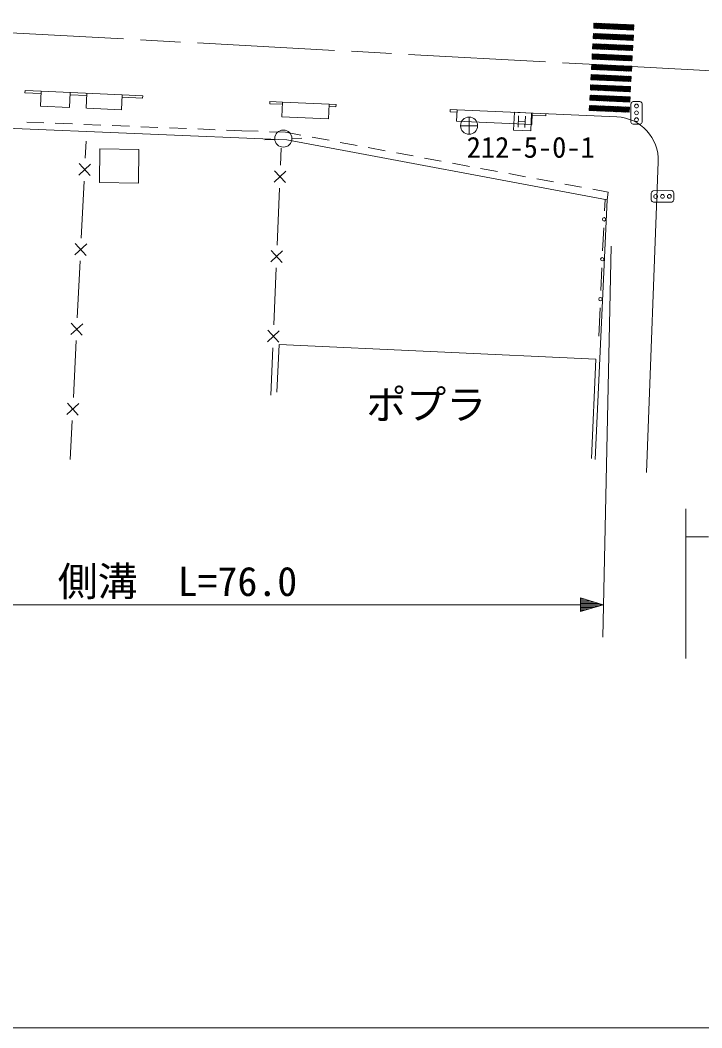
# Model space of a CAD drawing. Units: millimetres, scale not verified. Extents: x 40000 to 680000, y 20000 to 380000.
# Drawn here: x 92239 to 151931, y 205000 to 293285 of the extents above; entities that cross this region are included whole.
import ezdxf
from ezdxf.enums import TextEntityAlignment as Align

# ---------------------------------------------------------------- set-up
doc = ezdxf.new("R2010")
doc.units = ezdxf.units.MM
doc.header["$LTSCALE"] = 1000
doc.linetypes.add('CHAIN', pattern=[18.5, 12, -1.5, 3.5, -1.5])
for name, color, linetype, lineweight in [('M-BGD', 7, 'Continuous', 13), ('M-BMK', 2, 'CHAIN', 13), ('M-BMK-SRVR', 3, 'Continuous', 13), ('M-STR-HTXT', 7, 'Continuous', 13), ('M-STR-STRC', 7, 'Continuous', 13), ('M-TTL-BAND', 7, 'Continuous', 13)]:
    doc.layers.add(name, color=color, linetype=linetype, lineweight=lineweight)
doc.layers.add('M-BGD-HTXT', color=7, linetype='Continuous')
doc.styles.add('ＭＳ ゴシック', font='')
doc.styles.get('ＭＳ ゴシック').set_extended_font_data('MS Gothic')

msp = doc.modelspace()

# ---------------------------------------------------------------- linework, layer by layer
at = {"layer": 'M-BGD'}
for p, q in [((142461, 292576), (142486, 293025)), ((145958, 292420), (142461, 292576)), ((142486, 293025), (145982, 292869)), ((145982, 292869), (145958, 292420)), ((142412, 291669), (142437, 292118)), ((145909, 291513), (142412, 291669)), ((142437, 292118), (145933, 291963)), ((145933, 291963), (145909, 291513)), ((142364, 290770), (142388, 291219)), ((145861, 290615), (142364, 290770)), ((142388, 291219), (145885, 291064)), ((145885, 291064), (145861, 290615)), ((142315, 289871), (142340, 290321)), ((145812, 289716), (142315, 289871)), ((142340, 290321), (145836, 290165)), ((145836, 290165), (145812, 289716)), ((142266, 288965), (142291, 289414)), ((145763, 288809), (142266, 288965)), ((142291, 289414), (145787, 289258)), ((145787, 289258), (145763, 288809)), ((142218, 288066), (142242, 288515)), ((145714, 287910), (142218, 288066)), ((142242, 288515), (145739, 288360)), ((145739, 288360), (145714, 287910)), ((92671, 287114), (92662, 286914)), ((94070, 287052), (92671, 287114)), ((94070, 287054), (94012, 285756)), ((101171, 286738), (94070, 287052)), ((96617, 286941), (96560, 285642)), ((142169, 287167), (142193, 287616)), ((145666, 287012), (142169, 287167)), ((142193, 287616), (145690, 287461)), ((145690, 287461), (145666, 287012)), ((92662, 286914), (94061, 286852)), ((96608, 286739), (98057, 286674)), ((98066, 286874), (98008, 285575)), ((101171, 286738), (101113, 285440)), ((101162, 286536), (102960, 286456)), ((101171, 286738), (102969, 286658)), ((102960, 286456), (102969, 286658)), ((114108, 286163), (114099, 285963)), ((114108, 286163), (115207, 286114)), ((115207, 286114), (115149, 284815)), ((119303, 285932), (115207, 286114)), ((142121, 286268), (142145, 286718)), ((145617, 286113), (142121, 286268)), ((142145, 286718), (145641, 286562)), ((145641, 286562), (145617, 286113)), ((94012, 285756), (96560, 285642)), ((98066, 285575), (101113, 285440)), ((114099, 285963), (115198, 285914)), ((119303, 285932), (119245, 284633)), ((119294, 285732), (119893, 285705)), ((119303, 285932), (119902, 285905)), ((119902, 285905), (119893, 285705)), ((129883, 285261), (129892, 285461)), ((129883, 285261), (130483, 285234)), ((129892, 285461), (130492, 285434)), ((130492, 285434), (130447, 284435)), ((144484, 284812), (130492, 285434)), ((142072, 285370), (142096, 285819)), ((145569, 285214), (142072, 285370)), ((142096, 285819), (145593, 285663)), ((145593, 285663), (145569, 285214)), ((70449, 284654), (115576, 282805)), ((92815, 284351), (94313, 284290)), ((115149, 284815), (119245, 284633)), ((137041, 284142), (130447, 284435)), ((137085, 285141), (137041, 284142)), ((138275, 284888), (137076, 284941)), ((138284, 285088), (138275, 284888)), ((95313, 284250), (96811, 284190)), ((97811, 284150), (99309, 284090)), ((100309, 284050), (101807, 283990)), ((102807, 283950), (104305, 283890)), ((105305, 283850), (106803, 283790)), ((107803, 283750), (109301, 283690)), ((110301, 283650), (111657, 283595)), ((111657, 283595), (113071, 283547)), ((114070, 283514), (115484, 283466)), ((115484, 283466), (116828, 283217)), ((98010, 282687), (97936, 281189)), ((114540, 282829), (113656, 282807)), ((115576, 282805), (143654, 277547)), ((116904, 282933), (116036, 282925)), ((117811, 283034), (119286, 282760)), ((120269, 282578), (121744, 282304)), ((99191, 279056), (99229, 281998)), ((99229, 281998), (102625, 281955)), ((102625, 281955), (102588, 279013)), ((115096, 282075), (115033, 280577)), ((122727, 282121), (124202, 281847)), ((125185, 281665), (126660, 281391)), ((127643, 281208), (129118, 280935)), ((130101, 280752), (131576, 280478)), ((147079, 253667), (148118, 280865)), ((98410, 280665), (97362, 279716)), ((98361, 279666), (97411, 280715)), ((115512, 280056), (114471, 279099)), ((115470, 279057), (114513, 280098)), ((132559, 280296), (134034, 280022)), ((97836, 279192), (97589, 274198)), ((102588, 279013), (99191, 279056)), ((135017, 279839), (136492, 279565)), ((137475, 279383), (138950, 279109)), ((114949, 278578), (114740, 273583)), ((139933, 278926), (141408, 278653)), ((142391, 278470), (143734, 278221)), ((143734, 278221), (143654, 277547)), ((143654, 277547), (142598, 254808)), ((143456, 277584), (143409, 276585)), ((143340, 275087), (143247, 273089)), ((98014, 272675), (97065, 273723)), ((98063, 273674), (97015, 272724)), ((115218, 273062), (114177, 272105)), ((115176, 272063), (114219, 273104)), ((97490, 272200), (97242, 267206)), ((114656, 271584), (114446, 266589)), ((143177, 271591), (143085, 269593)), ((143015, 268095), (142899, 265589)), ((97717, 266682), (96669, 265733)), ((97667, 265684), (96718, 266732)), ((114925, 266068), (113884, 265111)), ((114883, 265069), (113926, 266110)), ((97143, 265209), (96896, 260215)), ((114727, 260678), (114921, 264866)), ((114921, 264866), (142663, 263578)), ((114362, 264591), (114188, 260432)), ((142663, 263578), (142259, 254879)), ((97370, 259691), (96322, 258742)), ((97321, 258692), (96372, 259740)), ((96797, 258217), (96627, 254804))]:
    msp.add_line(p, q, dxfattribs=at)
for centre, radius in [((115286, 282907), 750), ((143374, 275836), 150), ((143212, 272340), 150), ((143050, 268844), 150)]:
    msp.add_circle(centre, radius, dxfattribs=at)
msp.add_arc((144315, 281010), 3806, 357.81106, 87.45318, dxfattribs=at)
at = {"layer": 'M-BMK'}
msp.add_line((70832, 293285), (170993, 287870), dxfattribs=at)
at = {"layer": 'M-BMK-SRVR'}
for p, q in [((131549, 284789), (131549, 283289)), ((132299, 284039), (130799, 284039))]:
    msp.add_line(p, q, dxfattribs=at)
msp.add_circle((131549, 284039), 750, dxfattribs=at)
at = {"layer": 'M-STR-HTXT'}
for p, q in [((143984, 273489), (143270, 239234)), ((70558, 242063), (141303, 242063)), ((143303, 242063), (141303, 242663)), ((141303, 242663), (141303, 241463)), ((141703, 242543), (141303, 242543)), ((141303, 242423), (142103, 242423)), ((142503, 242303), (141303, 242303)), ((141303, 242183), (142903, 242183)), ((143303, 242063), (141303, 241463)), ((143303, 242063), (141303, 242063)), ((141303, 241943), (142903, 241943)), ((142503, 241823), (141303, 241823)), ((141303, 241703), (142103, 241703)), ((141703, 241583), (141303, 241583))]:
    msp.add_line(p, q, dxfattribs=at)
at = {"layer": 'M-STR-STRC'}
for p, q in [((142462, 292577), (142891, 293007)), ((142555, 292571), (142466, 292660)), ((142470, 292727), (142756, 293013)), ((142703, 292565), (142473, 292794)), ((142478, 292876), (142621, 293019)), ((142851, 292558), (142481, 292929)), ((142999, 292552), (142527, 293023)), ((142595, 292570), (143027, 293001)), ((143147, 292545), (142675, 293016)), ((142731, 292564), (143162, 292995)), ((143295, 292538), (142823, 293010)), ((142866, 292558), (143298, 292989)), ((143443, 292532), (142971, 293003)), ((143002, 292552), (143433, 292983)), ((143591, 292525), (143119, 292997)), ((143137, 292546), (143568, 292977)), ((143739, 292519), (143267, 292990)), ((143272, 292539), (143704, 292971)), ((143408, 292533), (143839, 292965)), ((143887, 292512), (143416, 292984)), ((143543, 292527), (143975, 292959)), ((144035, 292506), (143564, 292977)), ((143679, 292521), (144110, 292953)), ((144183, 292499), (143712, 292970)), ((143814, 292515), (144245, 292947)), ((144331, 292492), (143860, 292964)), ((143949, 292509), (144381, 292941)), ((144479, 292486), (144008, 292957)), ((144085, 292503), (144516, 292935)), ((144627, 292479), (144156, 292951)), ((144220, 292497), (144652, 292929)), ((144775, 292473), (144304, 292944)), ((144356, 292491), (144787, 292923)), ((144923, 292466), (144452, 292937)), ((144491, 292485), (144922, 292917)), ((145071, 292459), (144600, 292931)), ((144626, 292479), (145058, 292911)), ((145219, 292453), (144748, 292924)), ((144762, 292473), (145193, 292904)), ((145367, 292446), (144896, 292918)), ((144897, 292467), (145329, 292898)), ((145033, 292461), (145464, 292892)), ((145515, 292440), (145044, 292911)), ((145168, 292455), (145599, 292886)), ((145663, 292433), (145192, 292905)), ((145303, 292449), (145735, 292880)), ((145811, 292427), (145340, 292898)), ((145439, 292443), (145870, 292874)), ((145958, 292421), (145488, 292891)), ((145574, 292437), (145981, 292844)), ((145965, 292555), (145636, 292885)), ((145710, 292431), (145973, 292694)), ((145973, 292689), (145784, 292878)), ((145845, 292425), (145965, 292545)), ((145980, 292823), (145932, 292872)), ((142466, 291666), (142415, 291717)), ((142418, 291779), (142744, 292104)), ((142614, 291660), (142422, 291852)), ((142426, 291928), (142609, 292110)), ((142762, 291653), (142430, 291986)), ((142435, 292078), (142473, 292117)), ((142910, 291647), (142439, 292118)), ((142448, 291667), (142879, 292098)), ((142584, 291661), (143015, 292092)), ((143058, 291640), (142587, 292111)), ((142719, 291655), (143150, 292086)), ((143206, 291633), (142735, 292105)), ((142854, 291649), (143286, 292080)), ((143354, 291627), (142883, 292098)), ((142990, 291643), (143421, 292074)), ((143502, 291620), (143031, 292092)), ((143125, 291637), (143556, 292068)), ((143650, 291614), (143179, 292085)), ((143261, 291631), (143692, 292062)), ((143798, 291607), (143327, 292079)), ((143396, 291625), (143827, 292056)), ((143946, 291601), (143475, 292072)), ((143531, 291619), (143963, 292050)), ((144094, 291594), (143623, 292065)), ((143667, 291613), (144098, 292044)), ((144242, 291587), (143771, 292059)), ((143802, 291607), (144233, 292038)), ((144390, 291581), (143919, 292052)), ((143938, 291601), (144369, 292032)), ((144538, 291574), (144067, 292046)), ((144073, 291595), (144504, 292026)), ((144208, 291589), (144640, 292020)), ((144686, 291568), (144215, 292039)), ((144344, 291583), (144775, 292014)), ((144834, 291561), (144363, 292032)), ((144479, 291577), (144910, 292008)), ((144982, 291554), (144511, 292026)), ((144615, 291571), (145046, 292002)), ((145130, 291548), (144659, 292019)), ((144750, 291565), (145181, 291996)), ((145278, 291541), (144807, 292013)), ((144885, 291559), (145317, 291990)), ((145426, 291535), (144955, 292006)), ((145021, 291553), (145452, 291984)), ((145574, 291528), (145103, 292000)), ((145156, 291547), (145587, 291978)), ((145722, 291522), (145251, 291993)), ((145292, 291541), (145723, 291972)), ((145870, 291515), (145399, 291986)), ((145427, 291535), (145858, 291966)), ((145914, 291612), (145547, 291980)), ((145562, 291529), (145930, 291896)), ((145922, 291746), (145695, 291973)), ((145698, 291523), (145922, 291747)), ((145833, 291517), (145914, 291597)), ((145929, 291880), (145843, 291967)), ((142366, 290816), (142753, 291203)), ((142413, 290768), (142366, 290814)), ((142561, 290761), (142373, 290948)), ((142374, 290966), (142618, 291209)), ((142709, 290755), (142381, 291083)), ((142383, 291115), (142482, 291215)), ((142857, 290748), (142388, 291217)), ((142457, 290766), (142888, 291197)), ((143005, 290742), (142533, 291213)), ((142593, 290760), (143024, 291191)), ((143153, 290735), (142681, 291206)), ((142728, 290754), (143159, 291185)), ((143301, 290728), (142829, 291200)), ((142863, 290748), (143295, 291179)), ((143449, 290722), (142977, 291193)), ((142999, 290742), (143430, 291173)), ((143597, 290715), (143125, 291187)), ((143134, 290736), (143565, 291167)), ((143270, 290730), (143701, 291161)), ((143745, 290709), (143273, 291180)), ((143405, 290724), (143836, 291155)), ((143893, 290702), (143421, 291173)), ((143540, 290718), (143972, 291149)), ((144041, 290695), (143569, 291167)), ((143676, 290712), (144107, 291143)), ((144189, 290689), (143717, 291160)), ((143811, 290706), (144242, 291137)), ((144337, 290682), (143865, 291154)), ((143947, 290700), (144378, 291131)), ((144485, 290676), (144013, 291147)), ((144082, 290694), (144513, 291125)), ((144633, 290669), (144161, 291141)), ((144217, 290688), (144649, 291119)), ((144781, 290663), (144309, 291134)), ((144353, 290682), (144784, 291113)), ((144929, 290656), (144457, 291127)), ((144488, 290676), (144919, 291107)), ((145077, 290649), (144605, 291121)), ((144624, 290670), (145055, 291101)), ((145225, 290643), (144753, 291114)), ((144759, 290664), (145190, 291095)), ((144894, 290657), (145326, 291089)), ((145373, 290636), (144901, 291108)), ((145030, 290651), (145461, 291083)), ((145521, 290630), (145049, 291101)), ((145165, 290645), (145596, 291077)), ((145669, 290623), (145197, 291094)), ((145301, 290639), (145732, 291071)), ((145817, 290616), (145345, 291088)), ((145436, 290633), (145867, 291065)), ((145866, 290709), (145493, 291081)), ((145571, 290627), (145878, 290934)), ((145873, 290843), (145641, 291075)), ((145707, 290621), (145870, 290784)), ((145880, 290977), (145789, 291068)), ((145842, 290615), (145862, 290635)), ((142393, 289868), (142319, 289942)), ((142322, 289994), (142636, 290308)), ((142541, 289861), (142326, 290076)), ((142330, 290143), (142500, 290314)), ((142689, 289855), (142334, 290210)), ((142338, 290293), (142365, 290320)), ((142340, 289870), (142771, 290301)), ((142837, 289848), (142365, 290320)), ((142475, 289864), (142907, 290295)), ((142985, 289842), (142513, 290313)), ((142611, 289858), (143042, 290289)), ((143133, 289835), (142661, 290306)), ((142746, 289852), (143177, 290283)), ((143281, 289828), (142809, 290300)), ((142881, 289846), (143313, 290277)), ((143429, 289822), (142957, 290293)), ((143017, 289840), (143448, 290271)), ((143577, 289815), (143105, 290287)), ((143152, 289834), (143584, 290265)), ((143725, 289809), (143253, 290280)), ((143288, 289828), (143719, 290259)), ((143873, 289802), (143401, 290273)), ((143423, 289822), (143854, 290253)), ((144021, 289795), (143549, 290267)), ((143558, 289816), (143990, 290247)), ((143694, 289810), (144125, 290241)), ((144169, 289789), (143697, 290260)), ((143829, 289804), (144261, 290235)), ((144317, 289782), (143845, 290254)), ((143965, 289798), (144396, 290229)), ((144465, 289776), (143993, 290247)), ((144100, 289792), (144531, 290223)), ((144613, 289769), (144141, 290241)), ((144235, 289786), (144667, 290217)), ((144761, 289763), (144289, 290234)), ((144371, 289780), (144802, 290211)), ((144909, 289756), (144437, 290227)), ((144506, 289774), (144938, 290205)), ((145057, 289749), (144585, 290221)), ((144642, 289768), (145073, 290199)), ((145205, 289743), (144733, 290214)), ((144777, 289762), (145208, 290193)), ((145353, 289736), (144881, 290208)), ((144912, 289756), (145344, 290187)), ((145501, 289730), (145029, 290201)), ((145048, 289750), (145479, 290181)), ((145649, 289723), (145177, 290194)), ((145183, 289744), (145615, 290175)), ((145319, 289738), (145750, 290169)), ((145797, 289716), (145325, 290188)), ((145454, 289732), (145833, 290111)), ((145818, 289836), (145474, 290181)), ((145589, 289726), (145825, 289961)), ((145826, 289970), (145622, 290175)), ((145725, 289720), (145817, 289812)), ((145833, 290105), (145770, 290168)), ((142270, 288964), (142266, 288968)), ((142271, 289050), (142620, 289399)), ((142418, 288958), (142274, 289102)), ((142279, 289200), (142485, 289405)), ((142566, 288951), (142281, 289236)), ((142287, 289349), (142349, 289411)), ((142714, 288945), (142288, 289370)), ((142324, 288962), (142755, 289393)), ((142862, 288938), (142390, 289409)), ((142459, 288956), (142891, 289387)), ((143010, 288931), (142538, 289403)), ((142595, 288950), (143026, 289381)), ((143158, 288925), (142686, 289396)), ((142730, 288944), (143161, 289375)), ((143306, 288918), (142834, 289390)), ((142866, 288938), (143295, 289368)), ((143454, 288912), (142982, 289383)), ((143001, 288932), (143430, 289360)), ((143602, 288905), (143130, 289377)), ((143136, 288926), (143564, 289353)), ((143272, 288920), (143698, 289346)), ((143750, 288899), (143280, 289368)), ((143407, 288914), (143832, 289339)), ((143898, 288892), (143429, 289360)), ((143543, 288908), (143966, 289331)), ((144046, 288885), (143579, 289352)), ((143678, 288902), (144100, 289324)), ((144194, 288879), (143728, 289344)), ((143813, 288896), (144235, 289317)), ((144342, 288872), (143878, 289336)), ((143949, 288890), (144369, 289310)), ((144490, 288866), (144027, 289328)), ((144084, 288884), (144503, 289302)), ((144638, 288859), (144177, 289320)), ((144220, 288878), (144637, 289295)), ((144786, 288852), (144326, 289312)), ((144355, 288872), (144771, 289288)), ((144934, 288846), (144476, 289304)), ((144490, 288866), (144905, 289281)), ((145082, 288839), (144625, 289296)), ((144626, 288860), (145040, 289273)), ((144761, 288854), (145174, 289266)), ((145230, 288833), (144775, 289288)), ((144897, 288848), (145308, 289259)), ((145378, 288826), (144924, 289280)), ((145032, 288842), (145442, 289252)), ((145526, 288820), (145074, 289272)), ((145167, 288835), (145576, 289244)), ((145674, 288813), (145223, 289263)), ((145303, 288829), (145710, 289237)), ((145766, 288862), (145373, 289255)), ((145438, 288823), (145782, 289168)), ((145773, 288996), (145522, 289247)), ((145574, 288817), (145774, 289018)), ((145780, 289131), (145672, 289239)), ((145709, 288811), (145766, 288869)), ((142267, 288064), (142220, 288111)), ((142225, 288201), (142527, 288502)), ((142415, 288057), (142227, 288245)), ((142231, 288065), (142662, 288496)), ((142233, 288350), (142391, 288509)), ((142563, 288050), (142235, 288379)), ((142241, 288500), (142256, 288515)), ((142711, 288044), (142242, 288513)), ((142366, 288059), (142798, 288490)), ((142859, 288037), (142388, 288509)), ((142502, 288053), (142933, 288484)), ((143007, 288031), (142536, 288502)), ((142637, 288047), (143068, 288478)), ((143155, 288024), (142684, 288496)), ((142773, 288041), (143204, 288472)), ((143303, 288018), (142832, 288489)), ((142908, 288035), (143339, 288466)), ((143451, 288011), (142980, 288482)), ((143043, 288029), (143475, 288460)), ((143599, 288004), (143128, 288476)), ((143179, 288023), (143610, 288454)), ((143747, 287998), (143276, 288469)), ((143314, 288017), (143745, 288448)), ((143895, 287991), (143424, 288463)), ((143450, 288011), (143881, 288442)), ((144043, 287985), (143572, 288456)), ((143585, 288005), (144016, 288436)), ((144191, 287978), (143720, 288449)), ((143720, 287999), (144152, 288430)), ((143856, 287993), (144287, 288424)), ((144339, 287971), (143868, 288443)), ((143991, 287987), (144422, 288418)), ((144487, 287965), (144016, 288436)), ((144127, 287981), (144558, 288412)), ((144635, 287958), (144164, 288430)), ((144262, 287975), (144693, 288406)), ((144783, 287952), (144312, 288423)), ((144397, 287969), (144829, 288400)), ((144931, 287945), (144460, 288417)), ((144533, 287963), (144964, 288394)), ((145079, 287939), (144608, 288410)), ((144668, 287957), (145099, 288388)), ((145227, 287932), (144756, 288403)), ((144804, 287951), (145235, 288382)), ((145375, 287925), (144904, 288397)), ((144939, 287945), (145370, 288376)), ((145523, 287919), (145052, 288390)), ((145074, 287939), (145506, 288370)), ((145671, 287912), (145200, 288384)), ((145210, 287933), (145641, 288364)), ((145345, 287927), (145736, 288318)), ((145720, 288005), (145348, 288377)), ((145481, 287921), (145728, 288168)), ((145727, 288139), (145496, 288370)), ((145616, 287915), (145720, 288019)), ((145734, 288274), (145644, 288364)), ((142184, 287166), (142170, 287181)), ((142174, 287265), (142512, 287602)), ((142332, 287160), (142177, 287315)), ((142182, 287415), (142376, 287608)), ((142480, 287153), (142184, 287449)), ((142191, 287564), (142241, 287614)), ((142628, 287147), (142192, 287583)), ((142216, 287165), (142647, 287596)), ((142776, 287140), (142305, 287611)), ((142351, 287159), (142782, 287590)), ((142924, 287133), (142453, 287605)), ((142487, 287153), (142918, 287584)), ((143072, 287127), (142601, 287598)), ((142622, 287147), (143053, 287578)), ((143220, 287120), (142749, 287592)), ((142757, 287141), (143189, 287572)), ((142893, 287135), (143324, 287566)), ((143368, 287114), (142897, 287585)), ((143028, 287129), (143459, 287560)), ((143516, 287107), (143045, 287579)), ((143164, 287123), (143595, 287554)), ((143664, 287101), (143193, 287572)), ((143299, 287117), (143730, 287548)), ((143812, 287094), (143341, 287565)), ((143434, 287111), (143866, 287542)), ((143960, 287087), (143489, 287559)), ((143570, 287105), (144001, 287536)), ((144108, 287081), (143637, 287552)), ((143705, 287099), (144136, 287530)), ((144256, 287074), (143785, 287546)), ((143841, 287093), (144272, 287524)), ((144404, 287068), (143933, 287539)), ((143976, 287087), (144407, 287518)), ((144552, 287061), (144081, 287532)), ((144111, 287081), (144543, 287512)), ((144700, 287054), (144229, 287526)), ((144247, 287075), (144678, 287506)), ((144848, 287048), (144377, 287519)), ((144382, 287069), (144813, 287500)), ((144518, 287063), (144949, 287494)), ((144996, 287041), (144525, 287513)), ((144653, 287057), (145084, 287488)), ((145144, 287035), (144673, 287506)), ((144788, 287051), (145220, 287482)), ((145292, 287028), (144821, 287500)), ((144924, 287045), (145355, 287476)), ((145440, 287022), (144969, 287493)), ((145059, 287039), (145490, 287470)), ((145588, 287015), (145117, 287486)), ((145195, 287033), (145626, 287464)), ((145669, 287076), (145265, 287480)), ((145330, 287026), (145686, 287382)), ((145677, 287210), (145413, 287473)), ((145465, 287020), (145678, 287233)), ((145684, 287344), (145561, 287467)), ((145601, 287014), (145670, 287083)), ((142127, 286381), (142450, 286704)), ((142259, 286262), (142127, 286394)), ((142135, 286530), (142314, 286710)), ((142407, 286256), (142135, 286529)), ((142555, 286249), (142142, 286663)), ((142143, 286680), (142179, 286716)), ((142154, 286267), (142585, 286698)), ((142704, 286242), (142232, 286714)), ((142289, 286261), (142721, 286692)), ((142852, 286236), (142380, 286707)), ((142425, 286255), (142856, 286686)), ((143000, 286229), (142528, 286701)), ((142560, 286249), (142991, 286680)), ((143148, 286223), (142676, 286694)), ((142696, 286243), (143127, 286674)), ((143296, 286216), (142824, 286687)), ((142831, 286237), (143262, 286668)), ((142966, 286231), (143398, 286662)), ((143444, 286209), (142972, 286681)), ((143102, 286225), (143533, 286656)), ((143592, 286203), (143120, 286674)), ((143237, 286219), (143668, 286650)), ((143740, 286196), (143268, 286668)), ((143373, 286213), (143804, 286644)), ((143888, 286190), (143416, 286661)), ((143508, 286207), (143939, 286638)), ((144036, 286183), (143564, 286655)), ((143643, 286201), (144075, 286632)), ((144184, 286177), (143712, 286648)), ((143779, 286195), (144210, 286626)), ((144332, 286170), (143860, 286641)), ((143914, 286189), (144345, 286620)), ((144480, 286163), (144008, 286635)), ((144050, 286183), (144481, 286614)), ((144628, 286157), (144156, 286628)), ((144185, 286177), (144616, 286608)), ((144776, 286150), (144304, 286622)), ((144320, 286170), (144752, 286602)), ((144924, 286144), (144452, 286615)), ((144456, 286164), (144887, 286596)), ((144591, 286158), (145022, 286590)), ((145072, 286137), (144600, 286608)), ((144727, 286152), (145158, 286584)), ((145220, 286130), (144748, 286602)), ((144862, 286146), (145293, 286578)), ((145368, 286124), (144896, 286595)), ((144997, 286140), (145429, 286572)), ((145516, 286117), (145044, 286589)), ((145133, 286134), (145564, 286566)), ((145619, 286155), (145192, 286582)), ((145268, 286128), (145638, 286498)), ((145627, 286289), (145340, 286576)), ((145404, 286122), (145630, 286349)), ((145634, 286423), (145488, 286569)), ((145539, 286116), (145622, 286199)), ((145641, 286557), (145636, 286562)), ((146510, 286160), (145910, 286160)), ((135445, 283649), (135515, 285211)), ((135515, 285211), (137017, 285144)), ((142152, 285366), (142076, 285443)), ((142077, 285470), (142412, 285805)), ((142300, 285359), (142083, 285577)), ((142085, 285619), (142277, 285811)), ((142448, 285353), (142090, 285711)), ((142094, 285769), (142142, 285817)), ((142117, 285368), (142548, 285799)), ((142596, 285346), (142125, 285818)), ((142252, 285362), (142683, 285793)), ((142744, 285340), (142273, 285811)), ((142387, 285356), (142819, 285787)), ((142892, 285333), (142421, 285805)), ((142523, 285350), (142954, 285781)), ((143040, 285327), (142569, 285798)), ((142658, 285344), (143089, 285775)), ((143188, 285320), (142717, 285791)), ((142794, 285338), (143225, 285769)), ((143337, 285313), (142865, 285785)), ((142929, 285331), (143360, 285763)), ((143485, 285307), (143013, 285778)), ((143064, 285325), (143496, 285757)), ((143633, 285300), (143161, 285772)), ((143200, 285319), (143631, 285751)), ((143781, 285294), (143309, 285765)), ((143335, 285313), (143766, 285745)), ((143929, 285287), (143457, 285758)), ((143471, 285307), (143902, 285739)), ((144077, 285280), (143605, 285752)), ((143606, 285301), (144037, 285733)), ((143741, 285295), (144173, 285727)), ((144225, 285274), (143753, 285745)), ((143877, 285289), (144308, 285721)), ((144373, 285267), (143901, 285739)), ((144012, 285283), (144443, 285715)), ((144521, 285261), (144049, 285732)), ((144148, 285277), (144579, 285709)), ((144669, 285254), (144197, 285726)), ((144283, 285271), (144714, 285703)), ((144817, 285248), (144345, 285719)), ((144418, 285265), (144850, 285697)), ((144965, 285241), (144493, 285712)), ((144554, 285259), (144985, 285690)), ((145113, 285234), (144641, 285706)), ((144689, 285253), (145120, 285684)), ((145261, 285228), (144789, 285699)), ((144825, 285247), (145256, 285678)), ((145409, 285221), (144937, 285693)), ((144960, 285241), (145391, 285672)), ((145557, 285215), (145085, 285686)), ((145095, 285235), (145527, 285666)), ((145231, 285229), (145589, 285587)), ((145575, 285337), (145233, 285679)), ((145366, 285223), (145581, 285438)), ((145583, 285471), (145381, 285673)), ((145501, 285217), (145573, 285288)), ((145590, 285606), (145529, 285666)), ((145710, 284360), (145710, 285960)), ((146710, 285960), (146710, 284360)), ((135891, 284914), (135845, 283895)), ((135868, 284404), (136460, 284378)), ((136482, 284887), (136437, 283869)), ((137017, 285144), (136947, 283582)), ((136947, 283582), (135445, 283649)), ((145910, 284160), (146510, 284160)), ((147485, 278133), (147491, 277533)), ((147683, 278335), (149283, 278350)), ((149491, 277552), (149485, 278152)), ((149293, 277351), (147693, 277335)), ((150526, 250477), (150526, 237365)), ((150526, 248029), (152501, 248029))]:
    msp.add_line(p, q, dxfattribs=at)
for centre in [(146210, 285760), (146210, 285160), (146210, 284560), (147888, 277837), (148488, 277843), (149088, 277848)]:
    msp.add_circle(centre, 167, dxfattribs=at)
for centre, radius, start, end in [((146014, 285857), 320, 108.79658, 161.20342), ((146409, 285859), 318, 18.57023, 71.42977), ((146000, 284449), 302, 197.1256, 252.8744), ((146416, 284455), 310, 287.81944, 342.18056), ((147788, 278034), 318, 109.13749, 161.99704), ((149192, 278055), 310, 18.3867, 72.74783), ((147794, 277639), 320, 199.36385, 251.77068), ((149201, 277639), 302, 287.69287, 343.44166)]:
    msp.add_arc(centre, radius, start, end, dxfattribs=at)
at = {"layer": 'M-TTL-BAND'}
msp.add_line((40000, 205000), (579000, 205000), dxfattribs=at)

# ---------------------------------------------------------------- texts
at = {"layer": 'M-BGD-HTXT', "style": 'ＭＳ ゴシック'}
msp.add_text('ポプラ', height=2566, dxfattribs=at).set_placement((122546, 257548), align=Align.BOTTOM_LEFT)
at = {"layer": 'M-BMK-SRVR', "style": 'ＭＳ ゴシック'}
msp.add_text('212-5-0-1', height=1833, dxfattribs=at).set_placement((131339, 280680), align=Align.BOTTOM_LEFT)
at = {"layer": 'M-STR-HTXT', "style": 'ＭＳ ゴシック'}
msp.add_text('側溝\u3000L=76.0', height=2566, dxfattribs=at).set_placement((95526, 242063), align=Align.BOTTOM_LEFT)

doc.saveas('drawing.dxf')
